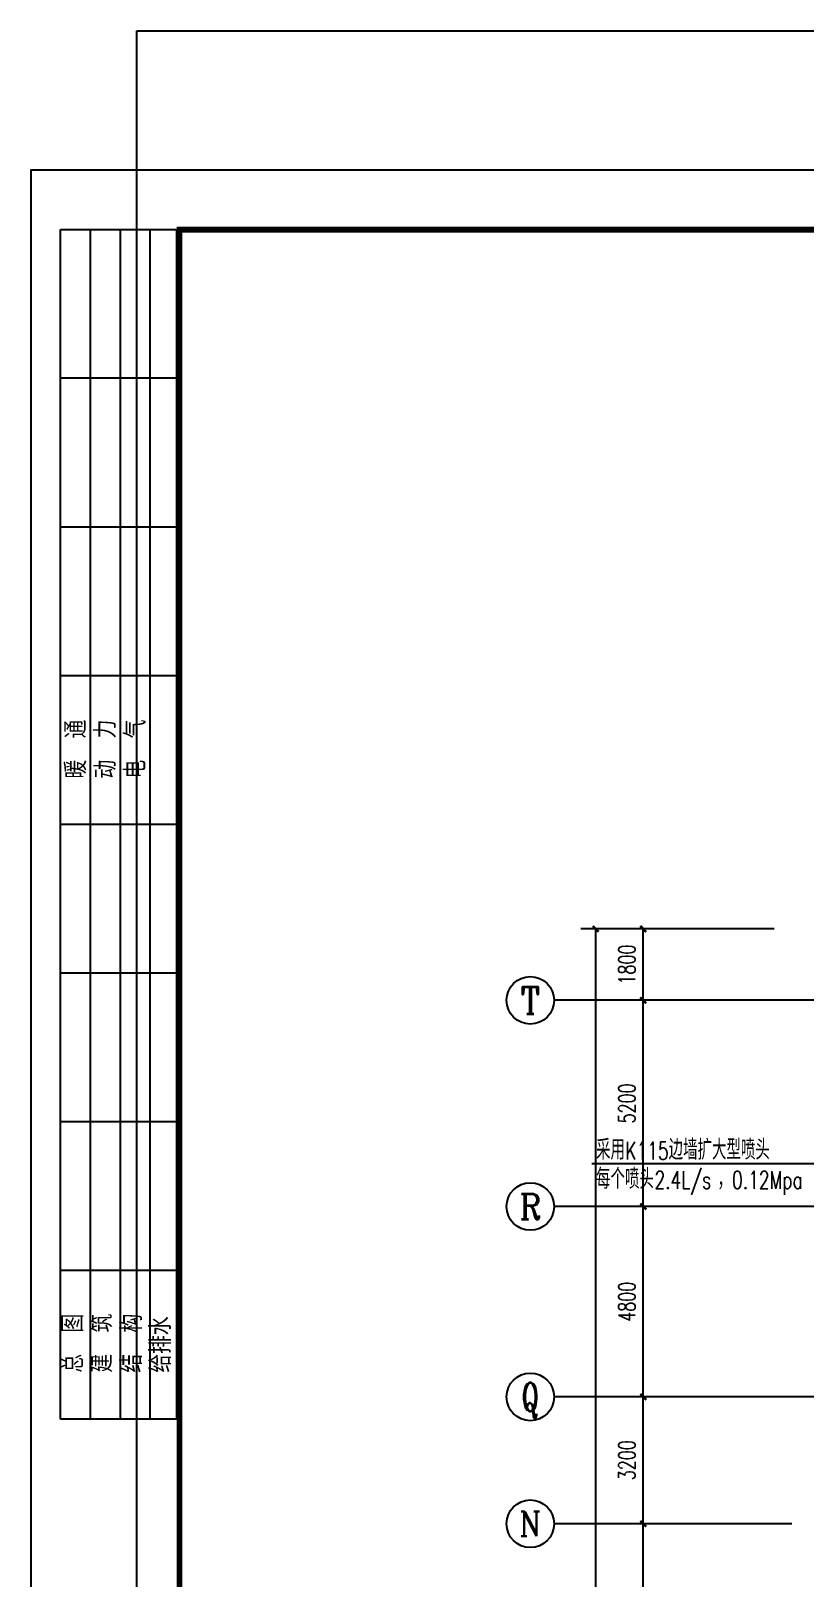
# Model space of a CAD drawing. Extents: x 0 to 2838408, y -923048 to 203859.
# Drawn here: x 2660058 to 2679573, y -206036 to -167047 of the extents above; entities that cross this region are included whole.
import ezdxf
from ezdxf.enums import TextEntityAlignment as Align

# ---------------------------------------------------------------- set-up
doc = ezdxf.new("R2010")
doc.units = 0
doc.header["$LTSCALE"] = 1000
for name, color, linetype in [('AXIS', 3, 'Continuous'), ('AXIS_TEXT', 7, 'Continuous'), ('BTTK', 7, 'Continuous'), ('DIM_喷淋', 3, 'Continuous'), ('DOTE', 8, 'Continuous'), ('PUB_TITLE', 4, 'Continuous'), ('XREF', 8, 'Continuous')]:
    doc.layers.add(name, color=color, linetype=linetype)
doc.styles.add('_TCH_AXIS', font='COMPLEX', dxfattribs={"bigfont": 'GBCBIG'})
doc.styles.add('_TCH_DIM', font='SIMPLEX', dxfattribs={"bigfont": 'GBCBIG'})
doc.styles.add('A_DIM_T3', font='SIMPLEX', dxfattribs={"width": 0.7, "bigfont": 'HZ'})
doc.styles.add('COMPLEX', font='COMPLEX')
doc.styles.add('HZ(TK)', font='geniso.shx', dxfattribs={"width": 0.9, "bigfont": 'hztxt.shx'})
doc.dimstyles.new('_TCH_ARCH&&150', dxfattribs={"dimtxt": 420, "dimasz": 150, "dimexe": 375, "dimexo": 450, "dimgap": 202.5, "dimtad": 1, "dimdec": 0, "dimzin": 0, "dimdsep": 46, "dimtxsty": 'A_DIM_T3', "dimblk": 'ARCHTICK', "dimcen": 0.09, "dimclrt": 7, "dimazin": 2, "dimtfac": 1, "dimtdec": 0, "dimtix": 1, "dimtmove": 2, "dimatfit": 3, "dimfxl": 150, "dimtolj": 1, "dimtzin": 0, "dimarcsym": 0})

# ---------------------------------------------------------------- blocks, each defined once
blk = doc.blocks.new('vhtemplate_2020年新竖式图框_A0')
at = {"layer": 'PUB_TITLE'}
for p, q in [((5, 631), (5, 831)), ((5, 831), (25, 831)), ((10, 831), (10, 631)), ((15, 831), (15, 631)), ((20, 831), (20, 631)), ((24.5, 831), (24.5, 631)), ((25, 831), (25, 631)), ((25, 806), (5, 806)), ((25, 781), (5, 781)), ((25, 756), (5, 756)), ((25, 731), (5, 731)), ((25, 706), (5, 706)), ((25, 681), (5, 681)), ((25, 656), (5, 656)), ((25, 631), (5, 631))]:
    blk.add_line(p, q, dxfattribs=at)
at = {"layer": 'PUB_TITLE', "color": 7}
blk.add_lwpolyline([(0, 0), (1189, 0), (1189, 841), (0, 841)], close=True, dxfattribs=at)
at = {"layer": 'PUB_TITLE', "const_width": 1}
blk.add_lwpolyline([(25, 10), (1179, 10), (1179, 831), (25, 831)], close=True, dxfattribs=at)
at = {"layer": 'BTTK', "color": 4, "style": 'HZ(TK)', "width": 0.9}
for tag, p in [('合作单位_001', (1143.83, 741.44)), ('建设单位_001', (1143.85, 207.44)), ('工程名称_001', (1143.62, 174.44)), ('子项名称_001', (1153.71, 157.94)), ('图纸名称_001', (1143.45, 138.94))]:
    blk.add_attdef(tag, p, '', height=3.5, dxfattribs=at)
for tag, p in [('注册证书号', (1156.5, 309.01)), ('注册印章号', (1156.5, 301.01)), ('设计号', (1154, 193)), ('图别', (1137.75, 34)), ('图号', (1170.25, 34)), ('版本号', (1137.75, 26)), ('日期', (1170.25, 26))]:
    blk.add_attdef(tag, text='', height=3.5, dxfattribs=at).set_placement(p, align=Align.MIDDLE)
at = {"layer": 'PUB_TITLE', "style": 'HZ(TK)', "width": 0.9}
for s, p in [('暖  通', (9.32, 738.72)), ('动  力', (14.32, 738.72)), ('电  气', (19.32, 738.72)), ('总  图', (8.82, 638.84)), ('建  筑', (13.7, 638.84)), ('结  构', (18.7, 638.84)), ('给排水', (23.57, 638.84))]:
    blk.add_text(s, height=3.5, rotation=90, dxfattribs=at).set_placement(p)
blk = doc.blocks.new('_ArchTick')
at = {"color": 0, "linetype": 'ByBlock', "const_width": 0.4}
blk.add_lwpolyline([(-0.5, -0.5), (0.5, 0.5)], dxfattribs=at)
blk = doc.blocks.new('*D893')
at = {"layer": 'AXIS', "color": 0, "lineweight": -2, "transparency": 16777216}
for p, q in [((2342767, -204692), (2339092, -204692)), ((2339467, -254292), (2339467, -204692)), ((2342767, -254292), (2339092, -254292))]:
    blk.add_line(p, q, dxfattribs=at)
at = {"layer": 'Defpoints', "color": 0, "transparency": 16777216}
for p in [(2339467, -204692), (2343217, -204692), (2343217, -254292)]:
    blk.add_point(p, dxfattribs=at)
at = {"layer": 'AXIS', "color": 0, "lineweight": -2, "transparency": 16777216, "xscale": 150, "yscale": 150, "zscale": 150}
for p, rotation in [((2339467, -204692), 90), ((2339467, -254292), 270)]:
    blk.add_blockref('_ArchTick', p, dxfattribs=dict(at, rotation=rotation))
at = {"layer": 'AXIS', "color": 7, "transparency": 16777216, "insert": (2339054, -229492), "char_height": 420, "attachment_point": 5, "rotation": 90, "style": 'A_DIM_T3'}
blk.add_mtext('\\A1;49600', dxfattribs=at)
blk = doc.blocks.new('*D894')
at = {"layer": 'AXIS', "color": 0, "lineweight": -2, "transparency": 16777216}
for p, q in [((2342767, -201492), (2339092, -201492)), ((2339467, -204692), (2339467, -201492)), ((2342767, -204692), (2339092, -204692))]:
    blk.add_line(p, q, dxfattribs=at)
at = {"layer": 'Defpoints', "color": 0, "transparency": 16777216}
for p in [(2339467, -201492), (2343217, -201492), (2343217, -204692)]:
    blk.add_point(p, dxfattribs=at)
at = {"layer": 'AXIS', "color": 0, "lineweight": -2, "transparency": 16777216, "xscale": 150, "yscale": 150, "zscale": 150}
for p, rotation in [((2339467, -201492), 90), ((2339467, -204692), 270)]:
    blk.add_blockref('_ArchTick', p, dxfattribs=dict(at, rotation=rotation))
at = {"layer": 'AXIS', "color": 7, "transparency": 16777216, "insert": (2339054, -203092), "char_height": 420, "attachment_point": 5, "rotation": 90, "style": 'A_DIM_T3'}
blk.add_mtext('\\A1;3200', dxfattribs=at)
blk = doc.blocks.new('*D895')
at = {"layer": 'AXIS', "color": 0, "lineweight": -2, "transparency": 16777216}
for p, q in [((2342767, -196692), (2339092, -196692)), ((2339467, -201492), (2339467, -196692)), ((2342767, -201492), (2339092, -201492))]:
    blk.add_line(p, q, dxfattribs=at)
at = {"layer": 'Defpoints', "color": 0, "transparency": 16777216}
for p in [(2339467, -196692), (2343217, -196692), (2343217, -201492)]:
    blk.add_point(p, dxfattribs=at)
at = {"layer": 'AXIS', "color": 0, "lineweight": -2, "transparency": 16777216, "xscale": 150, "yscale": 150, "zscale": 150}
for p, rotation in [((2339467, -196692), 90), ((2339467, -201492), 270)]:
    blk.add_blockref('_ArchTick', p, dxfattribs=dict(at, rotation=rotation))
at = {"layer": 'AXIS', "color": 7, "transparency": 16777216, "insert": (2339054, -199092), "char_height": 420, "attachment_point": 5, "rotation": 90, "style": 'A_DIM_T3'}
blk.add_mtext('\\A1;4800', dxfattribs=at)
blk = doc.blocks.new('*D896')
at = {"layer": 'AXIS', "color": 0, "lineweight": -2, "transparency": 16777216}
for p, q in [((2342767, -191492), (2339092, -191492)), ((2339467, -196692), (2339467, -191492)), ((2342767, -196692), (2339092, -196692))]:
    blk.add_line(p, q, dxfattribs=at)
at = {"layer": 'Defpoints', "color": 0, "transparency": 16777216}
for p in [(2339467, -191492), (2343217, -191492), (2343217, -196692)]:
    blk.add_point(p, dxfattribs=at)
at = {"layer": 'AXIS', "color": 0, "lineweight": -2, "transparency": 16777216, "xscale": 150, "yscale": 150, "zscale": 150}
for p, rotation in [((2339467, -191492), 90), ((2339467, -196692), 270)]:
    blk.add_blockref('_ArchTick', p, dxfattribs=dict(at, rotation=rotation))
at = {"layer": 'AXIS', "color": 7, "transparency": 16777216, "insert": (2339054, -194092), "char_height": 420, "attachment_point": 5, "rotation": 90, "style": 'A_DIM_T3'}
blk.add_mtext('\\A1;5200', dxfattribs=at)
blk = doc.blocks.new('*D897')
at = {"layer": 'AXIS', "color": 0, "lineweight": -2, "transparency": 16777216}
for p, q in [((2342767, -189692), (2339092, -189692)), ((2339467, -191492), (2339467, -189692)), ((2342767, -191492), (2339092, -191492))]:
    blk.add_line(p, q, dxfattribs=at)
at = {"layer": 'Defpoints', "color": 0, "transparency": 16777216}
for p in [(2339467, -189692), (2343217, -189692), (2343217, -191492)]:
    blk.add_point(p, dxfattribs=at)
at = {"layer": 'AXIS', "color": 0, "lineweight": -2, "transparency": 16777216, "xscale": 150, "yscale": 150, "zscale": 150}
for p, rotation in [((2339467, -189692), 90), ((2339467, -191492), 270)]:
    blk.add_blockref('_ArchTick', p, dxfattribs=dict(at, rotation=rotation))
at = {"layer": 'AXIS', "color": 7, "transparency": 16777216, "insert": (2339054, -190592), "char_height": 420, "attachment_point": 5, "rotation": 90, "style": 'A_DIM_T3'}
blk.add_mtext('\\A1;1800', dxfattribs=at)
blk = doc.blocks.new('*D898')
at = {"layer": 'AXIS', "color": 0, "lineweight": -2, "transparency": 16777216}
for p, q in [((2342767, -189692), (2337892, -189692)), ((2338267, -269292), (2338267, -189692)), ((2342767, -269292), (2337892, -269292))]:
    blk.add_line(p, q, dxfattribs=at)
at = {"layer": 'Defpoints', "color": 0, "transparency": 16777216}
for p in [(2338267, -189692), (2343217, -189692), (2343217, -269292)]:
    blk.add_point(p, dxfattribs=at)
at = {"layer": 'AXIS', "color": 0, "lineweight": -2, "transparency": 16777216, "xscale": 150, "yscale": 150, "zscale": 150}
for p, rotation in [((2338267, -189692), 90), ((2338267, -269292), 270)]:
    blk.add_blockref('_ArchTick', p, dxfattribs=dict(at, rotation=rotation))
at = {"layer": 'AXIS', "color": 7, "transparency": 16777216, "insert": (2337854, -229492), "char_height": 420, "attachment_point": 5, "rotation": 90, "style": 'A_DIM_T3'}
blk.add_mtext('\\A1;79600', dxfattribs=at)
blk = doc.blocks.new('_AXISO')
at = {"color": 0}
blk.add_circle((0, 0), 0.5, dxfattribs=at)
at = {"layer": 'AXIS_TEXT', "color": 0, "style": 'COMPLEX', "width": 1.041667}
blk.add_attdef('A', text='', height=0.56, dxfattribs=at).set_placement((-0.25, -0.28), (0.25, -0.28), align=Align.FIT)
blk = doc.blocks.new('1F1')
at = {"layer": 'AXIS'}
for p, q in [((2343216.7, -191492.2), (2337216.7, -191492.2)), ((2343216.7, -196692.2), (2337216.7, -196692.2)), ((2343216.7, -201492.2), (2337216.7, -201492.2)), ((2343216.7, -204692.2), (2337216.7, -204692.2))]:
    blk.add_line(p, q, dxfattribs=at)
at = {"layer": 'Defpoints', "color": 250}
blk.add_lwpolyline([(2326685.8, -167047), (2468623.3, -167047), (2468623.3, -240163.8), (2326685.8, -240163.8)], close=True, dxfattribs=at)
at = {"layer": 'DOTE'}
for p, q in [((2453916.7, -191492.2), (2343216.7, -191492.2)), ((2346821.2, -191492.2), (2343216.7, -191492.2)), ((2453916.7, -196692.2), (2343216.7, -196692.2)), ((2453916.7, -201492.2), (2343216.7, -201492.2))]:
    blk.add_line(p, q, dxfattribs=at)
at = {"layer": 'AXIS'}
ref = blk.add_blockref('_AXISO', (2336616.7, -191492.2), dxfattribs=dict(at, xscale=1200, yscale=1200, zscale=1200))
ref.add_attrib('A', 'T', dxfattribs={"layer": 'AXIS_TEXT', "height": 683.5, "style": '_TCH_AXIS'}).set_placement((2336372.6, -191834), (2336860.9, -191834), align=Align.FIT)
ref = blk.add_blockref('_AXISO', (2336616.7, -196692.2), dxfattribs=dict(at, xscale=1200, yscale=1200, zscale=1200))
ref.add_attrib('A', 'R', dxfattribs={"layer": 'AXIS_TEXT', "height": 637.8, "style": '_TCH_AXIS'}).set_placement((2336343.4, -197011.1), (2336890.1, -197011.1), align=Align.FIT)
ref = blk.add_blockref('_AXISO', (2336616.7, -201492.2), dxfattribs=dict(at, xscale=1200, yscale=1200, zscale=1200))
ref.add_attrib('A', 'Q', dxfattribs={"layer": 'AXIS_TEXT', "height": 715.4, "style": '_TCH_AXIS', "width": 0.807692}).set_placement((2336396.6, -201849.9), (2336836.9, -201849.9), align=Align.FIT)
ref = blk.add_blockref('_AXISO', (2336616.7, -204692.2), dxfattribs=dict(at, xscale=1200, yscale=1200, zscale=1200))
ref.add_attrib('A', 'N', dxfattribs={"layer": 'AXIS_TEXT', "height": 622.9, "style": '_TCH_AXIS'}).set_placement((2336335, -205003.6), (2336898.5, -205003.6), align=Align.FIT)
for p1, p2, distance, picture, middle in [((2343216.7, -269292.2), (2343216.7, -189692.2), 4950, '*D898', (2337854.2, -229492.2)), ((2343216.7, -191492.2), (2343216.7, -189692.2), 3750, '*D897', (2339054.2, -190592.2)), ((2343216.7, -196692.2), (2343216.7, -191492.2), 3750, '*D896', (2339054.2, -194092.2)), ((2343216.7, -201492.2), (2343216.7, -196692.2), 3750, '*D895', (2339054.2, -199092.2)), ((2343216.7, -204692.2), (2343216.7, -201492.2), 3750, '*D894', (2339054.2, -203092.2)), ((2343216.7, -254292.2), (2343216.7, -204692.2), 3750, '*D893', (2339054.2, -229492.2))]:
    dim = blk.add_aligned_dim(p1=p1, p2=p2, distance=distance, dimstyle='_TCH_ARCH&&150', dxfattribs=at)
    dim.commit()
    dim.dimension.update_dxf_attribs({"geometry": picture, "text_midpoint": middle})

msp = doc.modelspace()

# ---------------------------------------------------------------- linework, layer by layer
at = {"layer": 'DIM_喷淋', "linetype": 'ByBlock'}
msp.add_line((2680250.2, -195615.4), (2674217.1, -195615.4), dxfattribs=at)

# ---------------------------------------------------------------- block references
at = {"xscale": 150, "yscale": 150, "zscale": 150}
msp.add_blockref('vhtemplate_2020年新竖式图框_A0', (2660058, -296707.3), dxfattribs=at)
at = {"layer": 'XREF'}
msp.add_blockref('1F1', (336045.8, 0), dxfattribs=at)

# ---------------------------------------------------------------- texts
at = {"layer": 'DIM_喷淋', "color": 7, "linetype": 'ByBlock', "style": '_TCH_DIM'}
for s, height, p in [('采用', 506.38, (2674322.1, -195510.4)), ('边墙扩大型喷头', 506.38, (2676154.3, -195510.4)), ('每个喷头', 506.38, (2674322.1, -196245.4)), ('，', 506.4, (2677386.5, -196245.4))]:
    msp.add_text(s, height=height, dxfattribs=at).set_placement(p)
at = {"layer": 'DIM_喷淋', "color": 7, "linetype": 'ByBlock', "style": '_TCH_DIM', "width": 0.705882}
for s, p in [('K115', (2675059.3, -195510.4)), ('2.4L/s', (2675796.5, -196245.4)), ('0.12Mpa', (2677755.2, -196245.4))]:
    msp.add_text(s, height=446.25, dxfattribs=at).set_placement(p)

doc.saveas('drawing.dxf')
